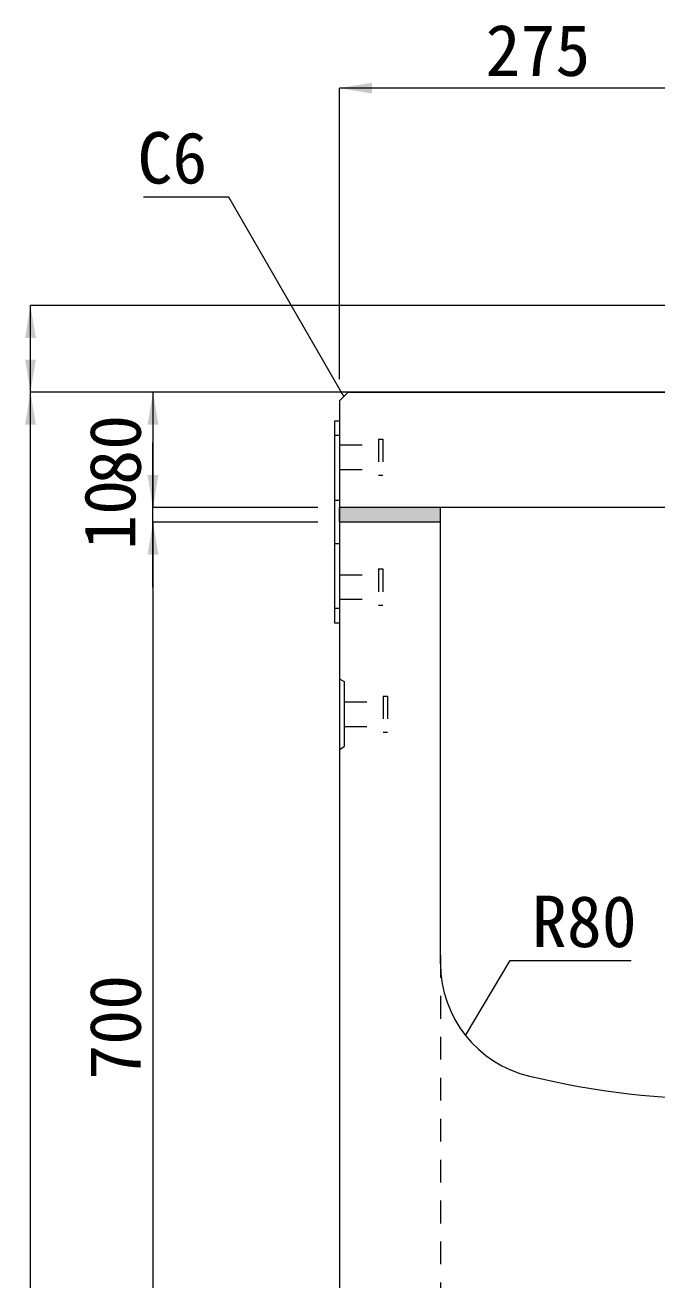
# Model space of a CAD drawing. Units: millimetres at full size; some dimension numbers follow another scale. Extents: x -3301 to 90699, y 107523 to 139162.
# Drawn here: x 4087 to 4524, y 114510 to 115379 of the extents above; entities that cross this region are included whole.
import ezdxf
from ezdxf.enums import TextEntityAlignment as Align

# ---------------------------------------------------------------- set-up
doc = ezdxf.new("R2010")
doc.units = ezdxf.units.MM
doc.header["$LTSCALE"] = 21
doc.linetypes.add('USER1', pattern=[1.35, 0.75, -0.6])
for name, color, linetype, lineweight in [('0_2', 7, 'USER1', 9), ('寸法線', 7, 'Continuous', 9), ('引出線', 4, 'Continuous', 9), ('本体', 2, 'Continuous', 9), ('ｲﾝｻｰﾄ', 3, 'USER1', 5)]:
    doc.layers.add(name, color=color, linetype=linetype, lineweight=lineweight)
doc.layers.add('ﾊｯﾁﾝｸﾞ', color=8, linetype='Continuous')
doc.styles.add('ＭＳ ゴシック', font='')
doc.styles.get('ＭＳ ゴシック').set_extended_font_data('MS Gothic')

# ---------------------------------------------------------------- blocks, each defined once
blk = doc.blocks.new('filled_arrow')
at = {"color": 0, "linetype": 'Continuous', "lineweight": -2}
blk.add_solid([(7.5, 1.25), (0, 0), (7.5, -1.25)], dxfattribs=at)

msp = doc.modelspace()

# ---------------------------------------------------------------- hatches: boundary and pattern name
at = {"layer": 'ﾊｯﾁﾝｸﾞ'}
msp.add_hatch(color=256, dxfattribs=at).paths.add_polyline_path([(4374.51, 115035.1), (4374.51, 115045.1), (4304.51, 115045.1), (4304.51, 115035.1)])

# ---------------------------------------------------------------- linework, layer by layer
at = {"layer": '0_2'}
for p, q in [((4304.51, 115095.1), (4301.31, 115095.1)), ((4304.51, 115050.1), (4301.31, 115050.1)), ((4304.51, 115020.1), (4301.31, 115020.1)), ((4304.51, 114975.1), (4301.31, 114975.1))]:
    msp.add_line(p, q, dxfattribs=at)
at = {"layer": '0_2', "linetype": 'Continuous', "lineweight": 13}
for p, q in [((4304.51, 115035.1), (4304.51, 115045.1)), ((4374.51, 115035.1), (4374.51, 115045.1))]:
    msp.add_line(p, q, dxfattribs=at)
at = {"layer": '0_2', "linetype": 'Continuous'}
msp.add_lwpolyline([(4301.31, 114965.1), (4301.31, 115105.1), (4304.51, 115105.1), (4304.51, 114965.1)], close=True, dxfattribs=at)
at = {"layer": '寸法線'}
for p, q in [((4579.51, 115335.65), (4304.51, 115335.65)), ((4304.51, 115134.1), (4304.51, 115335.65)), ((4090.28, 115125.1), (4090.28, 115185.1)), ((4571.51, 115185.1), (4090.28, 115185.1)), ((4090.28, 114085.1), (4090.28, 115125.1)), ((4289.51, 115125.1), (4090.28, 115125.1)), ((4571.51, 115125.1), (4090.28, 115125.1)), ((4175.19, 115125.1), (4175.19, 115045.1)), ((4289.51, 115125.1), (4175.19, 115125.1)), ((4175.19, 114990.1), (4175.19, 115090.1)), ((4289.51, 115045.1), (4175.19, 115045.1)), ((4289.51, 115045.1), (4175.19, 115045.1)), ((4175.19, 115035.1), (4175.19, 114335.1)), ((4289.51, 115035.1), (4175.19, 115035.1)), ((4289.51, 115035.1), (4175.19, 115035.1))]:
    msp.add_line(p, q, dxfattribs=at)
at = {"layer": '引出線'}
for points in [[(4307.51, 115122.16), (4227.81, 115260.19), (4168.65, 115260.19)], [(4391.75, 114679.52), (4422.82, 114731.29), (4506.73, 114731.29)]]:
    msp.add_lwpolyline(points, dxfattribs=at)
at = {"layer": '本体', "lineweight": 20}
for p, q in [((4304.51, 115119.1), (4310.51, 115125.1)), ((4310.51, 115125.1), (4579.51, 115125.1)), ((4304.51, 115119.1), (4304.51, 115045.1)), ((4844.51, 115045.1), (4304.51, 115045.1)), ((4374.51, 115035.1), (4304.51, 115035.1)), ((4304.51, 115035.1), (4304.51, 114085.1)), ((4374.51, 114729.13), (4374.51, 115035.1))]:
    msp.add_line(p, q, dxfattribs=at)
at = {"layer": '本体'}
for p, q in [((4304.51, 114926.59), (4307.71, 114924.6)), ((4307.71, 114924.6), (4307.71, 114879.59)), ((4304.51, 114877.59), (4307.71, 114879.59))]:
    msp.add_line(p, q, dxfattribs=at)
at = {"layer": '本体', "linetype": 'USER1'}
msp.add_line((4374.51, 114735.17), (4374.51, 114185.1), dxfattribs=at)
at = {"layer": '本体', "lineweight": 13}
msp.add_line((4374.51, 114729.13), (4374.52, 114729.13), dxfattribs=at)
at = {"layer": '本体', "lineweight": 20}
for centre, radius, start, end in [((4454.51, 114729.13), 80, 180, 256.6576), ((4574.51, 115235.13), 600.03, 256.65822, 283.34169)]:
    msp.add_arc(centre, radius, start, end, dxfattribs=at)
at = {"layer": 'ｲﾝｻｰﾄ'}
for p, q in [((4304.51, 115088.6), (4304.51, 115071.6)), ((4304.51, 115088.6), (4331.51, 115088.6)), ((4331.51, 115092.6), (4331.51, 115067.6)), ((4331.51, 115092.6), (4334.51, 115092.6)), ((4334.51, 115092.6), (4334.51, 115067.6)), ((4304.51, 115071.6), (4331.51, 115071.6)), ((4331.51, 115067.6), (4334.51, 115067.6)), ((4304.51, 114998.6), (4304.51, 114981.6)), ((4304.51, 114998.6), (4331.51, 114998.6)), ((4331.51, 115002.6), (4331.51, 114977.6)), ((4331.51, 115002.6), (4334.51, 115002.6)), ((4334.51, 115002.6), (4334.51, 114977.6)), ((4304.51, 114981.6), (4331.51, 114981.6)), ((4331.51, 114977.6), (4334.51, 114977.6)), ((4307.71, 114910.6), (4307.71, 114893.59)), ((4307.71, 114910.6), (4334.71, 114910.6)), ((4334.71, 114914.59), (4334.71, 114889.6)), ((4334.71, 114914.59), (4337.71, 114914.59)), ((4337.71, 114914.59), (4337.71, 114889.6)), ((4307.71, 114893.59), (4334.71, 114893.59)), ((4334.71, 114889.6), (4337.71, 114889.6))]:
    msp.add_line(p, q, dxfattribs=at)

# ---------------------------------------------------------------- block references
at = {"layer": '寸法線', "xscale": 3, "yscale": 3}
msp.add_blockref('filled_arrow', (4304.51, 115335.65), dxfattribs=at)
for p, rotation in [((4090.28, 115185.1), 270), ((4090.28, 115125.1), 90), ((4090.28, 115125.1), 270), ((4175.19, 115125.1), 270), ((4175.19, 115045.1), 90), ((4175.19, 115045.1), 90), ((4175.19, 115035.1), 270), ((4175.19, 115035.1), 270)]:
    msp.add_blockref('filled_arrow', p, dxfattribs=dict(at, rotation=rotation))
at = {"layer": '引出線', "xscale": 0.12, "yscale": 0.12}
for p, rotation in [((4307.51, 115122.16), 120), ((4391.75, 114679.52), 59)]:
    msp.add_blockref('filled_arrow', p, dxfattribs=dict(at, rotation=rotation))

# ---------------------------------------------------------------- texts
at = {"layer": '寸法線', "style": 'ＭＳ ゴシック'}
msp.add_text('275', height=35.6, dxfattribs=at).set_placement((4442.01, 115361.9), align=Align.MIDDLE_CENTER)
for s, p in [('80', (4148.94, 115085.1)), ('10', (4145.19, 115040.1)), ('700', (4148.94, 114685.1))]:
    msp.add_text(s, height=35.6, rotation=90, dxfattribs=at).set_placement(p, align=Align.MIDDLE_CENTER)
at = {"layer": '引出線', "style": 'ＭＳ ゴシック'}
msp.add_text('C6', height=35.6, dxfattribs=at).set_placement((4212.81, 115305.19), align=Align.TOP_RIGHT)
msp.add_text('R80', height=35.6, dxfattribs=at).set_placement((4437.82, 114776.29), align=Align.TOP_LEFT)

doc.saveas('drawing.dxf')
